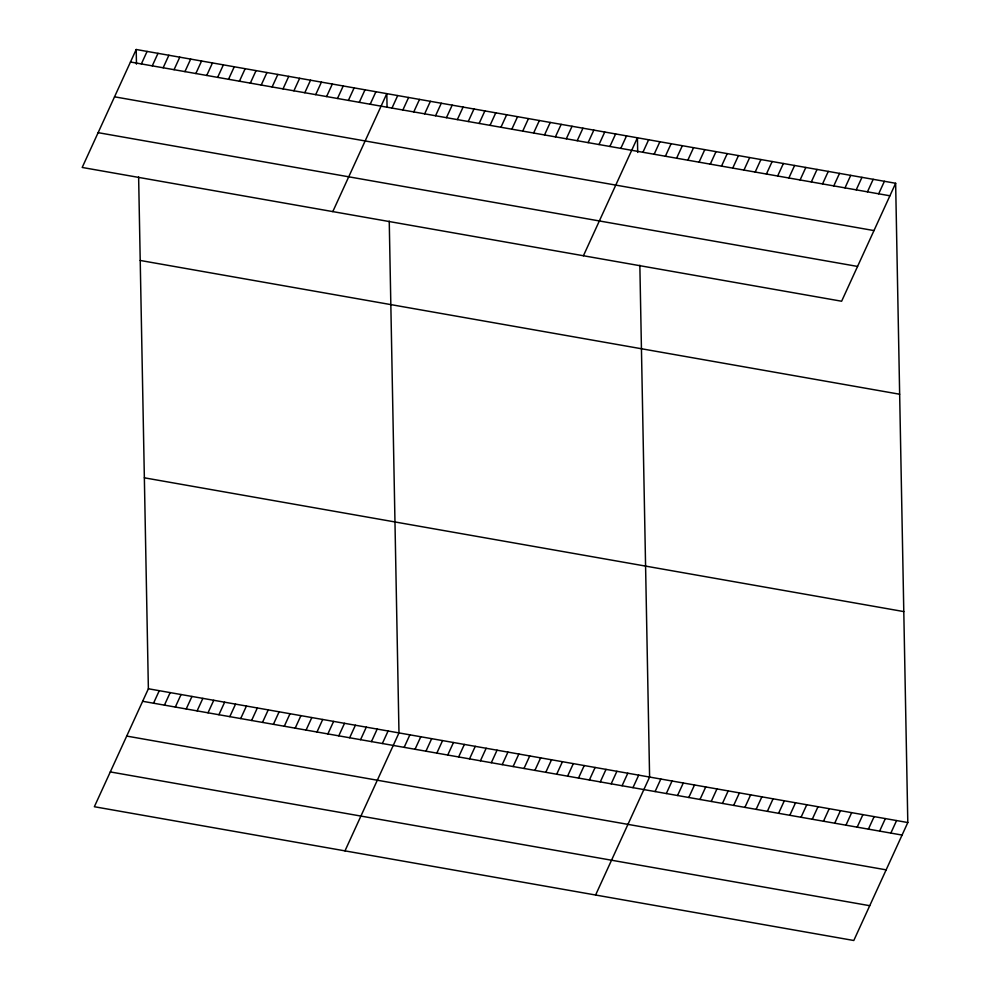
<?xml version="1.0" encoding="UTF-8"?>
<svg xmlns="http://www.w3.org/2000/svg" width="990" height="990" viewBox="0 0 990 990"><rect width="100%" height="100%" fill="white"/><g stroke="black" fill="none" stroke-linecap="round" stroke-linejoin="round"><path stroke-width="1.49" d="M136.199 49.5L82.195 167.458L841.624 301.232L895.641 183.274L136.199 49.5L136.472 64.152M141.36 63.942L147.089 51.418M152.262 65.86L157.992 53.336M163.152 67.778L168.882 55.254M174.054 69.696L179.784 57.173M184.944 71.614L190.674 59.103M195.847 73.532L201.576 61.021M206.737 75.45L212.466 62.939M217.639 77.369L223.369 64.857M228.529 79.287L234.259 66.776M239.431 81.205L245.161 68.694M250.322 83.135L256.051 70.612M261.224 85.053L266.954 72.53M272.114 86.972L277.844 74.448M283.016 88.89L288.746 76.366M293.906 90.808L299.636 78.297M304.809 92.726L310.538 80.215M315.699 94.644L321.428 82.133M326.601 96.562L332.331 84.051M337.491 98.48L343.221 85.969M348.393 100.398L354.123 87.887M359.283 102.329L365.013 89.805M370.186 104.247L375.915 91.724M332.801 211.6L386.805 93.642L387.065 106.833M391.978 108.083L397.708 95.56M402.868 110.001L408.598 97.49M138.625 176.95L148.376 688.768L94.359 806.726L853.801 940.5L907.805 822.541L895.641 183.274M413.771 111.919L419.5 99.408M153.537 703.209L159.266 690.686M424.661 113.838L430.39 101.326M164.427 705.127L170.169 692.604M435.563 115.756L441.293 103.245M175.329 707.046L181.059 694.522M446.453 117.674L452.183 105.163M186.219 708.964L191.961 696.44M457.355 119.592L463.085 107.081M197.121 710.882L202.851 698.371M468.245 121.523L473.975 108.999M208.011 712.8L213.753 700.289M479.148 123.441L484.877 110.917M218.914 714.718L224.643 702.207M490.038 125.359L495.767 112.835M229.816 716.636L235.546 704.125M500.94 127.277L506.67 114.753M240.706 718.554L246.436 706.043M511.83 129.195L517.572 116.684M251.608 720.485L257.338 707.961M522.732 131.113L528.462 118.602M262.499 722.403L268.228 709.88M533.622 133.031L539.364 120.52M273.401 724.321L279.131 711.798M544.525 134.949L550.254 122.438M284.291 726.239L290.021 713.716M555.415 136.868L561.157 124.356M295.193 728.157L300.923 715.634M566.317 138.786L572.047 126.275M306.083 730.076L311.813 717.564M577.207 140.716L582.949 128.193M316.986 731.994L322.715 719.482M588.11 142.634L593.839 130.111M327.876 733.912L333.605 721.401M599.012 144.552L604.741 132.029M338.778 735.83L344.508 723.319M609.902 146.471L615.632 133.947M349.668 737.748L355.398 725.237M620.804 148.389L626.534 135.877M360.57 739.679L366.3 727.155M583.419 255.754L637.424 137.796L637.709 152.435M371.46 741.597L377.19 729.073M642.918 152.287L648.648 139.763M382.363 743.515L388.092 730.991M654.143 154.267L659.885 141.743M344.978 850.868L398.982 732.909L389.243 221.104M665.379 156.234L671.109 143.723M404.155 747.351L409.885 734.827M676.603 158.214L682.333 145.703M415.045 749.269L420.775 736.758M687.827 160.194L693.557 147.683M425.947 751.187L431.677 738.676M699.051 162.174L704.781 149.651M436.838 753.105L442.567 740.594M710.276 164.154L716.005 151.631M447.74 755.024L453.47 742.512M721.512 166.122L727.242 153.611M458.63 756.942L464.36 744.43M732.736 168.102L738.466 155.591M469.532 758.872L475.262 746.349M743.96 170.082L749.69 157.571M480.422 760.79L486.152 748.267M755.184 172.062L760.914 159.538M491.325 762.708L497.054 750.185M766.409 174.042L772.138 161.519M502.215 764.627L507.944 752.103M777.645 176.01L783.375 163.499M513.117 766.545L518.847 754.021M788.869 177.99L794.599 165.478M524.007 768.463L529.737 755.952M800.093 179.97L805.823 167.458M534.909 770.381L540.639 757.87M811.317 181.95L817.047 169.426M545.799 772.299L551.529 759.788M822.541 183.93L828.271 171.406M556.702 774.217L562.431 761.706M833.778 185.897L839.508 173.386M567.592 776.135L573.321 763.624M845.002 187.877L850.732 175.366M578.494 778.066L584.224 765.542M856.226 189.857L861.956 177.346M589.384 779.984L595.114 767.46M867.45 191.837L873.18 179.314M600.287 781.902L606.016 769.379M878.674 193.817L884.404 181.294M611.177 783.82L616.906 771.297M622.079 785.738L627.808 773.215M632.969 787.656L638.699 775.145M595.596 895.022L649.601 777.063L639.849 265.246M655.095 791.554L660.825 779.031M666.32 793.535L672.049 781.011M677.544 795.515L683.286 782.991M688.78 797.482L694.51 784.971M700.004 799.462L705.734 786.951M711.228 801.442L716.958 788.919M722.452 803.422L728.182 790.899M733.677 805.402L739.419 792.879M744.913 807.37L750.643 794.859M756.137 809.35L761.867 796.839M767.361 811.33L773.091 798.806M778.586 813.31L784.315 800.786M789.81 815.29L795.539 802.766M801.046 817.257L806.776 804.746M812.27 819.237L818 806.726M823.494 821.217L829.224 808.694M834.719 823.197L840.448 810.674M845.943 825.177L851.672 812.654M857.179 827.145L862.909 814.634M868.403 829.125L874.133 816.614M879.627 831.105L885.357 818.582M890.851 833.085L896.581 820.562M130.47 62.011L889.899 195.785M114.531 96.81L873.972 230.583M98.121 132.66L857.563 266.434M140.209 260.457L899.65 394.23M144.354 477.811L903.796 611.585M148.376 688.768L907.805 822.541M142.634 701.291L902.076 835.065M126.708 736.077L886.149 869.851M110.298 771.928L869.74 905.702"/></g></svg>
